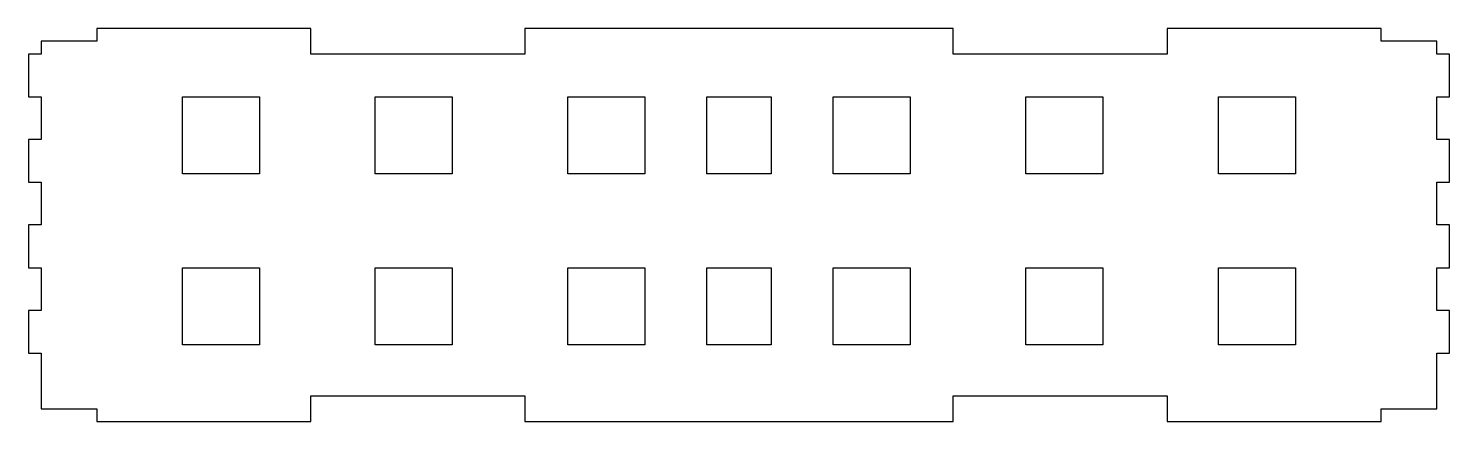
# Model space of a CAD drawing. Header units: millimetres. Extents: x -6 to 326, y -6 to 86.
import ezdxf

# ---------------------------------------------------------------- set-up
doc = ezdxf.new("R2010")
doc.units = ezdxf.units.MM
doc.layers.get('0').update_dxf_attribs({"linetype": 'CONTINUOUS'})

msp = doc.modelspace()

# ---------------------------------------------------------------- linework, layer by layer
for points in [[(-6, 20), (-6, 10), (-3, 10), (-3, -3), (10, -3), (10, -6), (60, -6), (60, 0), (110, 0), (110, -6), (210, -6), (210, 0), (260, 0), (260, -6), (310, -6), (310, -3), (323, -3), (323, 10), (326, 10), (326, 20), (323, 20), (323, 30), (326, 30), (326, 40), (323, 40), (323, 50), (326, 50), (326, 60), (323, 60), (323, 70), (326, 70), (326, 80), (323, 80), (323, 83), (310, 83), (310, 86), (260, 86), (260, 80), (210, 80), (210, 86), (110, 86), (110, 80), (60, 80), (60, 86), (10, 86), (10, 83), (-3, 83), (-3, 80), (-6, 80), (-6, 70), (-3, 70), (-3, 60), (-6, 60), (-6, 50), (-3, 50), (-3, 40), (-6, 40), (-6, 30), (-3, 30), (-3, 20)], [(48, 52), (30, 52), (30, 70), (48, 70)], [(75, 52), (75, 70), (93, 70), (93, 52)], [(120, 52), (120, 70), (138, 70), (138, 52)], [(167.5, 52), (152.5, 52), (152.5, 70), (167.5, 70)], [(182, 70), (200, 70), (200, 52), (182, 52)], [(227, 70), (245, 70), (245, 52), (227, 52)], [(272, 70), (290, 70), (290, 52), (272, 52)], [(30, 12), (30, 30), (48, 30), (48, 12)], [(75, 12), (75, 30), (93, 30), (93, 12)], [(120, 12), (120, 30), (138, 30), (138, 12)], [(167.5, 30), (167.5, 12), (152.5, 12), (152.5, 30)], [(182, 30), (200, 30), (200, 12), (182, 12)], [(227, 30), (245, 30), (245, 12), (227, 12)], [(272, 30), (290, 30), (290, 12), (272, 12)]]:
    msp.add_lwpolyline(points, close=True)

doc.saveas('drawing.dxf')
